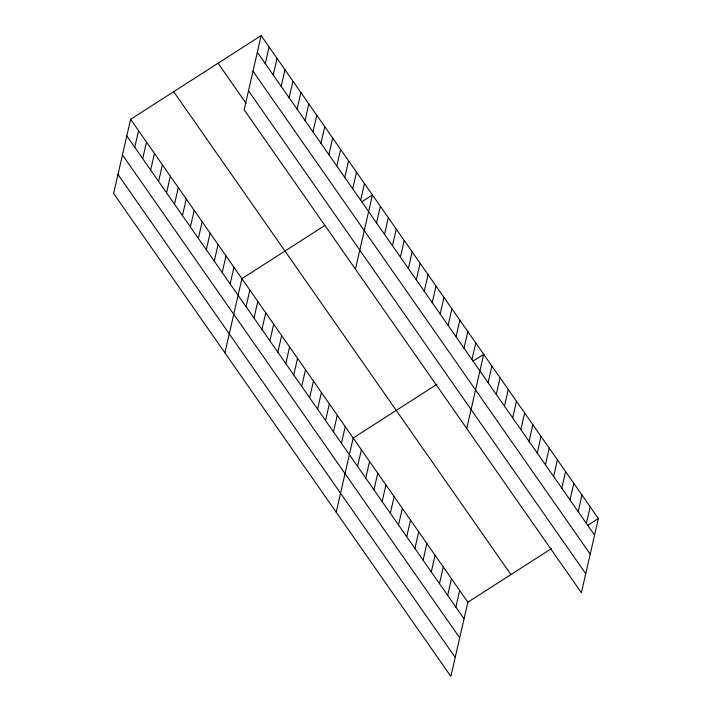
<?xml version="1.0" encoding="UTF-8"?>
<svg xmlns="http://www.w3.org/2000/svg" width="712" height="712" viewBox="0 0 712 712"><rect width="100%" height="100%" fill="white"/><g stroke="black" fill="none" stroke-linecap="round" stroke-linejoin="round"><path stroke-width="1.07" d="M261.144 35.6L244.145 109.79L581.384 592.704L598.374 518.514L261.144 35.6L130.616 119.296L113.626 193.486L450.856 676.4L467.855 602.21L551.604 548.498M134.755 147.304L138.564 130.679M142.703 158.678L146.512 142.062M150.659 170.061L154.46 153.445M158.607 181.444L162.416 164.828M166.555 192.827L170.364 176.211M174.502 204.21L178.311 187.594M182.45 215.594L186.259 198.977M190.398 226.977L194.207 210.36M198.354 238.36L202.155 221.744M206.302 249.743L210.111 233.127M214.25 261.126L218.059 244.51M265.282 63.599L269.091 46.983M222.197 272.509L226.007 255.893M273.23 74.983L277.039 58.366M230.145 283.892L233.954 267.276M281.178 86.366L284.987 69.749M224.912 352.849L241.902 278.659L324.734 225.544M289.125 97.749L292.935 81.132M246.049 306.658L249.85 290.042M297.082 109.132L300.882 92.516M253.997 318.042L257.806 301.425M305.03 120.515L308.839 103.899M261.945 329.425L265.754 312.808M312.977 131.898L316.787 115.282M269.892 340.808L273.702 324.191M320.925 143.281L324.734 126.665M277.84 352.191L281.649 335.575M328.873 154.664L332.682 138.048M285.788 363.574L289.597 346.958M336.82 166.047L340.63 149.431M293.745 374.957L297.545 358.341M344.777 177.43L348.577 160.814M301.692 386.34L305.501 369.724M352.725 188.814L356.534 172.197M309.64 397.723L313.449 381.107M360.673 200.197L364.482 183.58M317.588 409.106L321.397 392.49M355.439 269.154L372.429 194.963L361.66 201.87M325.535 420.489L329.345 403.873M376.568 222.963L380.377 206.346M333.483 431.873L337.292 415.247M384.516 234.346L388.325 217.73M341.44 443.256L345.24 426.63M392.472 245.729L396.272 229.113M336.197 512.213L353.188 438.013L436.945 384.311M400.42 257.112L404.229 240.496M357.575 466.369L361.385 449.744M408.368 268.495L412.177 251.879M365.763 478.09L369.572 461.474M416.315 279.878L420.125 263.262M373.951 489.82L377.76 473.204M424.263 291.261L428.072 274.645M382.148 501.551L385.948 484.925M432.211 302.644L436.02 286.028M390.336 513.281L394.145 496.656M440.167 314.028L443.968 297.411M398.524 525.002L402.333 508.386M448.115 325.411L451.915 308.786M406.712 536.732L410.521 520.116M456.063 336.794L459.872 320.169M414.909 548.462L418.709 531.837M464.01 348.177L467.82 331.552M423.097 560.193L426.906 543.567M471.958 359.56L475.767 342.935M431.285 571.914L435.094 555.298M466.725 428.517L483.715 354.318L472.946 361.224M439.473 583.644L443.282 567.028M488.103 382.673L491.903 366.048M447.67 595.374L451.47 578.749M496.291 394.395L500.1 377.778M455.858 607.105L459.658 590.479M504.479 406.125L508.288 389.508M512.667 417.855L516.476 401.23M520.864 429.585L524.664 412.96M529.052 441.307L532.861 424.69M537.24 453.037L541.049 436.42M545.428 464.767L549.237 448.142M553.625 476.497L557.425 459.872M561.812 488.218L565.613 471.602M570.001 499.949L573.81 483.323M578.188 511.679L581.998 495.054M586.377 523.4L590.186 506.784M587.605 525.42L598.374 518.514M257.335 52.225L594.573 535.13M252.983 71.218L590.221 554.132M248.497 90.798L585.736 573.703M218.068 63.217L246.192 103.498M173.692 91.679L510.922 574.584M130.616 119.296L467.855 602.21M126.807 135.921L464.046 618.826M122.455 154.913L459.694 637.827M117.978 174.493L455.208 657.399"/></g></svg>
